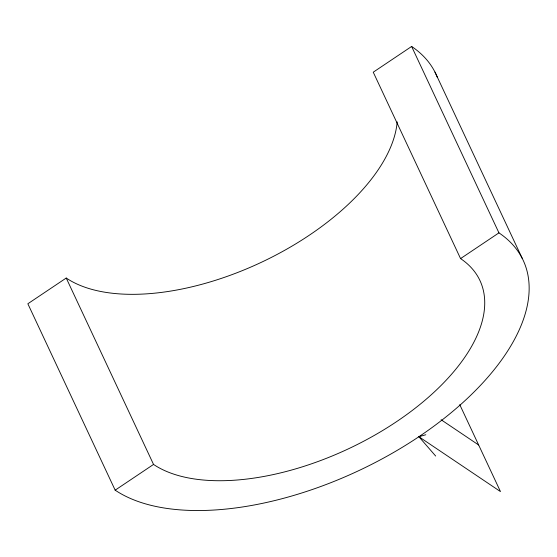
<?xml version="1.0" encoding="UTF-8"?>
<svg xmlns="http://www.w3.org/2000/svg" width="557" height="557" viewBox="0 0 557 557"><rect width="100%" height="100%" fill="white"/><g stroke="black" fill="none" stroke-linecap="round" stroke-linejoin="round"><path stroke-width="0.84" d="M397.183 121.892A190.919 96.612 -25.1 0 1 261.658 262.159A190.919 96.612 -25.1 0 1 66.227 278.04L27.85 303.767L115.167 490.167A238.647 120.765 -25.1 0 0 418.892 436.723L425.82 434.738M437.412 77.534A238.647 120.765 -25.1 0 0 411.623 46.461L373.246 72.194L460.562 258.594A190.919 96.612 -25.1 0 1 396.521 421.684A190.919 96.612 -25.1 0 1 153.544 464.434L115.167 490.167M460.562 258.594L498.94 232.861L411.623 46.461M441.102 419.741L478.644 444.987M498.94 232.861A238.647 120.765 -25.1 0 1 418.892 436.723L500.478 491.587L459.755 404.654M418.892 436.723L435.665 456.03M434.989 72.125L522.306 258.525M66.227 278.04L153.544 464.434"/></g></svg>
